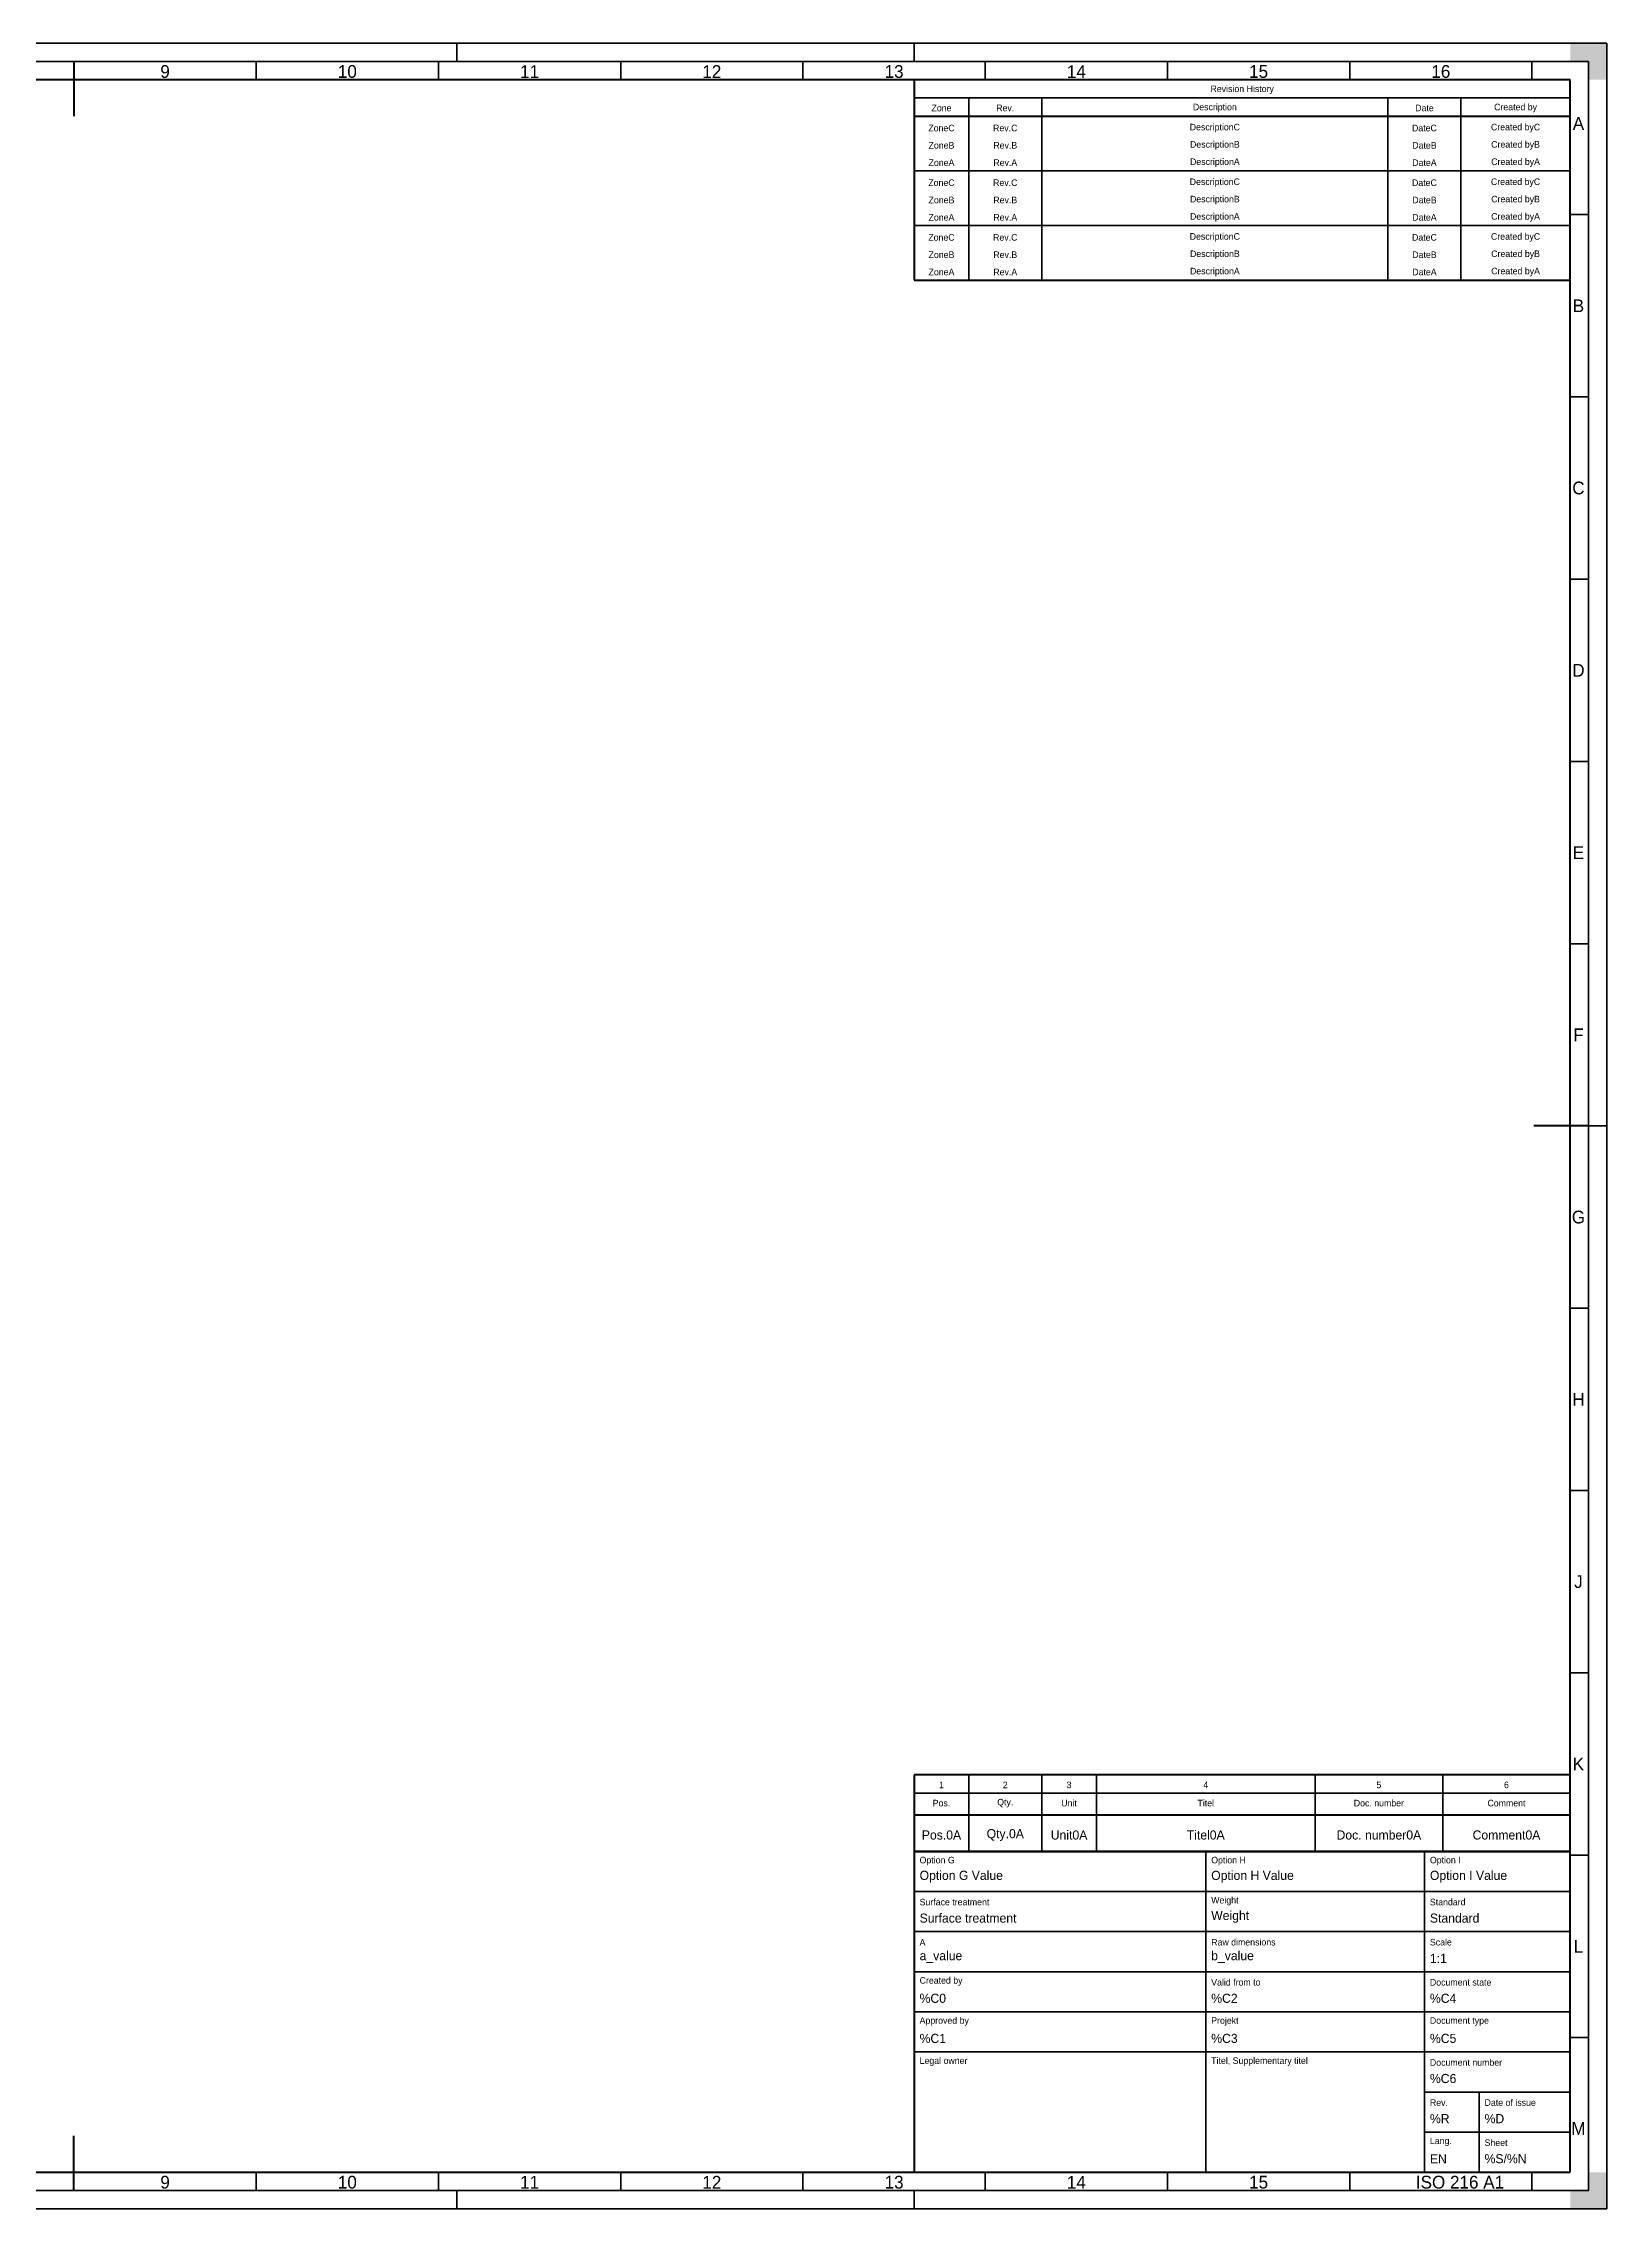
# Model space of a CAD drawing. Header units: millimetres. Extents: x 0 to 841, y 0 to 594.
# Drawn here: x 412 to 841, y 0 to 594 of the extents above; entities that cross this region are included whole.
import ezdxf

# ---------------------------------------------------------------- set-up
doc = ezdxf.new("R2010")
doc.units = ezdxf.units.MM

msp = doc.modelspace()

# ---------------------------------------------------------------- hatches: boundary and pattern name
for points in [[(841, 594), (831, 594), (831, 589), (836, 589), (836, 584), (841, 584), (841, 594)], [(841, 0), (831, 0), (831, 5), (836, 5), (836, 10), (841, 10), (841, 0)]]:
    msp.add_hatch(color=7).paths.add_polyline_path(points)

# ---------------------------------------------------------------- linework, layer by layer
at = {"color": 7, "lineweight": 35}
for p, q in [((841, 594), (0, 594)), ((525.5, 594), (525.5, 589)), ((651, 594), (651, 589)), ((841, 0), (841, 594)), ((836, 589), (15, 589)), ((470.5, 589), (470.5, 584)), ((520.5, 589), (520.5, 584)), ((570.5, 589), (570.5, 584)), ((620.5, 589), (620.5, 584)), ((670.5, 589), (670.5, 584)), ((720.5, 589), (720.5, 584)), ((770.5, 589), (770.5, 584)), ((820.5, 589), (820.5, 584)), ((836, 5), (836, 589)), ((651, 579), (831, 579)), ((666, 579), (666, 529)), ((686, 579), (686, 529)), ((781, 579), (781, 529)), ((801, 579), (801, 529)), ((651, 574), (831, 574)), ((651, 559), (831, 559)), ((836, 547), (831, 547)), ((651, 544), (831, 544)), ((836, 497), (831, 497)), ((836, 447), (831, 447)), ((836, 397), (831, 397)), ((836, 347), (831, 347)), ((841, 297), (836, 297)), ((836, 247), (831, 247)), ((836, 197), (831, 197)), ((836, 147), (831, 147)), ((666, 119), (666, 98)), ((686, 119), (686, 98)), ((701, 119), (701, 98)), ((761, 119), (761, 98)), ((796, 119), (796, 98)), ((651, 114), (831, 114)), ((731, 10), (731, 98)), ((791, 10), (791, 98)), ((836, 97), (831, 97)), ((831, 87), (651, 87)), ((831, 76), (651, 76)), ((831, 65), (651, 65)), ((831, 54), (651, 54)), ((831, 43), (651, 43)), ((836, 47), (831, 47)), ((831, 32), (791, 32)), ((806, 10), (806, 32)), ((831, 21), (791, 21)), ((470.5, 5), (470.5, 10)), ((520.5, 5), (520.5, 10)), ((570.5, 5), (570.5, 10)), ((620.5, 5), (620.5, 10)), ((670.5, 5), (670.5, 10)), ((720.5, 5), (720.5, 10)), ((770.5, 5), (770.5, 10)), ((820.5, 5), (820.5, 10)), ((0, 0), (841, 0)), ((15, 5), (836, 5)), ((525.5, 0), (525.5, 5)), ((651, 0), (651, 5))]:
    msp.add_line(p, q, dxfattribs=at)
at = {"color": 7, "lineweight": 70}
for p, q in [((420.5, 589), (420.5, 574)), ((831, 584), (20, 584)), ((651, 584), (651, 529)), ((831, 584), (651, 584)), ((831, 10), (831, 584)), ((831, 529), (831, 584)), ((651, 574), (831, 574)), ((651, 529), (831, 529)), ((836, 297), (821, 297)), ((651, 119), (651, 98)), ((831, 119), (651, 119)), ((831, 98), (831, 119)), ((651, 108), (831, 108)), ((651, 98), (651, 10)), ((831, 98), (651, 98)), ((651, 98), (831, 98)), ((831, 10), (831, 98)), ((420.5, 5), (420.5, 20)), ((20, 10), (831, 10)), ((651, 10), (831, 10))]:
    msp.add_line(p, q, dxfattribs=at)

# ---------------------------------------------------------------- texts
at = {"color": 7, "lineweight": 35}
for s, insert, char_height, attachment_point in [('9', (445.5, 586.25), 3.5, 5), ('10', (495.5, 586.25), 3.5, 5), ('13', (645.5, 586.25), 3.5, 5), ('16', (795.5, 586.25), 3.5, 5), ('11', (545.5, 586.25), 3.5, 5), ('12', (595.5, 586.25), 3.5, 5), ('14', (695.5, 586.25), 3.5, 5), ('Revision History', (741, 581.25), 1.8, 5), ('15', (745.5, 586.25), 3.5, 5), ('Zone', (658.5, 576.25), 1.8, 5), ('Rev.', (676, 576.25), 1.8, 5), ('Description', (733.5, 576.25), 1.8, 5), ('Date', (791, 576.25), 1.8, 5), ('Created by', (816, 576.25), 1.8, 5), ('ZoneC', (658.5, 570.75), 1.8, 5), ('Rev.C', (676, 570.75), 1.8, 5), ('DescriptionC', (733.5, 570.75), 1.8, 5), ('DateC', (791, 570.75), 1.8, 5), ('Created byC', (816, 570.75), 1.8, 5), ('A', (833.25, 572), 3.5, 5), ('ZoneB', (658.5, 566), 1.8, 5), ('Rev.B', (676, 566), 1.8, 5), ('DescriptionB', (733.5, 566), 1.8, 5), ('DateB', (791, 566), 1.8, 5), ('Created byB', (816, 566), 1.8, 5), ('ZoneA', (658.5, 561.25), 1.8, 5), ('Rev.A', (676, 561.25), 1.8, 5), ('DescriptionA', (733.5, 561.25), 1.8, 5), ('DateA', (791, 561.25), 1.8, 5), ('Created byA', (816, 561.25), 1.8, 5), ('ZoneC', (658.5, 555.75), 1.8, 5), ('Rev.C', (676, 555.75), 1.8, 5), ('DescriptionC', (733.5, 555.75), 1.8, 5), ('DateC', (791, 555.75), 1.8, 5), ('Created byC', (816, 555.75), 1.8, 5), ('ZoneB', (658.5, 551), 1.8, 5), ('ZoneA', (658.5, 546.25), 1.8, 5), ('Rev.B', (676, 551), 1.8, 5), ('Rev.A', (676, 546.25), 1.8, 5), ('DescriptionB', (733.5, 551), 1.8, 5), ('DescriptionA', (733.5, 546.25), 1.8, 5), ('DateB', (791, 551), 1.8, 5), ('DateA', (791, 546.25), 1.8, 5), ('Created byB', (816, 551), 1.8, 5), ('Created byA', (816, 546.25), 1.8, 5), ('ZoneC', (658.5, 540.75), 1.8, 5), ('Rev.C', (676, 540.75), 1.8, 5), ('DescriptionC', (733.5, 540.75), 1.8, 5), ('DateC', (791, 540.75), 1.8, 5), ('Created byC', (816, 540.75), 1.8, 5), ('ZoneB', (658.5, 536), 1.8, 5), ('Rev.B', (676, 536), 1.8, 5), ('DescriptionB', (733.5, 536), 1.8, 5), ('DateB', (791, 536), 1.8, 5), ('Created byB', (816, 536), 1.8, 5), ('ZoneA', (658.5, 531.25), 1.8, 5), ('Rev.A', (676, 531.25), 1.8, 5), ('DescriptionA', (733.5, 531.25), 1.8, 5), ('DateA', (791, 531.25), 1.8, 5), ('Created byA', (816, 531.25), 1.8, 5), ('B', (833.25, 522), 3.5, 5), ('C', (833.25, 472), 3.5, 5), ('D', (833.25, 422), 3.5, 5), ('E', (833.25, 372), 3.5, 5), ('F', (833.25, 322), 3.5, 5), ('G', (833.25, 272), 3.5, 5), ('H', (833.25, 222), 3.5, 5), ('J', (833.25, 172), 3.5, 5), ('K', (833.25, 122), 3.5, 5), ('1', (658.5, 116.25), 1.8, 5), ('2', (676, 116.25), 1.8, 5), ('3', (693.5, 116.25), 1.8, 5), ('4', (731, 116.25), 1.8, 5), ('5', (778.5, 116.25), 1.8, 5), ('6', (813.5, 116.25), 1.8, 5), ('Pos.', (658.5, 111.25), 1.8, 5), ('Qty.', (676, 111.25), 1.8, 5), ('Unit', (693.5, 111.25), 1.8, 5), ('Titel', (731, 111.25), 1.8, 5), ('Doc. number', (778.5, 111.25), 1.8, 5), ('Comment', (813.5, 111.25), 1.8, 5), ('Pos.0A', (658.5, 102.5), 2.5, 5), ('Qty.0A', (676, 102.5), 2.5, 5), ('Unit0A', (693.5, 102.5), 2.5, 5), ('Titel0A', (731, 102.5), 2.5, 5), ('Doc. number0A', (778.5, 102.5), 2.5, 5), ('Comment0A', (813.5, 102.5), 2.5, 5), ('Option G', (652.5, 94.18), 1.8, 7), ('Option H', (732.5, 94.18), 1.8, 7), ('Option I', (792.5, 94.18), 1.8, 7), ('Option G Value', (652.5, 89.43), 2.5, 7), ('Option H Value', (732.5, 89.43), 2.5, 7), ('Option I Value', (792.5, 89.43), 2.5, 7), ('Surface treatment', (652.5, 83.18), 1.8, 7), ('Weight', (732.5, 83.18), 1.8, 7), ('Standard', (792.5, 83.18), 1.8, 7), ('Surface treatment', (652.5, 78.43), 2.5, 7), ('Weight', (732.5, 78.43), 2.5, 7), ('Standard', (792.5, 78.43), 2.5, 7), ('A', (652.5, 72.18), 1.8, 7), ('Raw dimensions', (732.5, 72.18), 1.8, 7), ('Scale', (792.5, 72.18), 1.8, 7), ('L', (833.25, 72), 3.5, 5), ('a_value', (652.5, 67.43), 2.5, 7), ('b_value', (732.5, 67.43), 2.5, 7), ('1:1', (792.5, 67.43), 2.5, 7), ('Created by', (652.5, 61.18), 1.8, 7), ('Valid from to', (732.5, 61.18), 1.8, 7), ('Document state', (792.5, 61.18), 1.8, 7), ('%C0', (652.5, 56.43), 2.5, 7), ('%C2', (732.5, 56.43), 2.5, 7), ('%C4', (792.5, 56.43), 2.5, 7), ('Approved by', (652.5, 50.18), 1.8, 7), ('%C1', (652.5, 45.43), 2.5, 7), ('%C3', (732.5, 45.43), 2.5, 7), ('Projekt', (732.5, 50.18), 1.8, 7), ('%C5', (792.5, 45.43), 2.5, 7), ('Document type', (792.5, 50.18), 1.8, 7), ('Legal owner', (652.5, 39.18), 1.8, 7), ('Titel, Supplementary titel', (732.5, 39.18), 1.8, 7), ('%C6', (792.5, 34.43), 2.5, 7), ('Document number', (792.5, 39.18), 1.8, 7), ('Rev.', (792.5, 28.18), 1.8, 7), ('Date of issue', (807.5, 28.18), 1.8, 7), ('%R', (792.5, 23.43), 2.5, 7), ('%D', (807.5, 23.43), 2.5, 7), ('Lang.', (792.5, 17.18), 1.8, 7), ('Sheet', (807.5, 17.18), 1.8, 7), ('M', (833.25, 22), 3.5, 5), ('EN', (792.5, 12.43), 2.5, 7), ('%S/%N', (807.5, 12.43), 2.5, 7), ('9', (445.5, 7.25), 3.5, 5), ('10', (495.5, 7.25), 3.5, 5), ('11', (545.5, 7.25), 3.5, 5), ('12', (595.5, 7.25), 3.5, 5), ('13', (645.5, 7.25), 3.5, 5), ('14', (695.5, 7.25), 3.5, 5), ('15', (745.5, 7.25), 3.5, 5), ('ISO 216 A1', (800.75, 7.25), 3.5, 5)]:
    msp.add_mtext(s, dxfattribs=dict(at, insert=insert, char_height=char_height, attachment_point=attachment_point))

doc.saveas('drawing.dxf')
